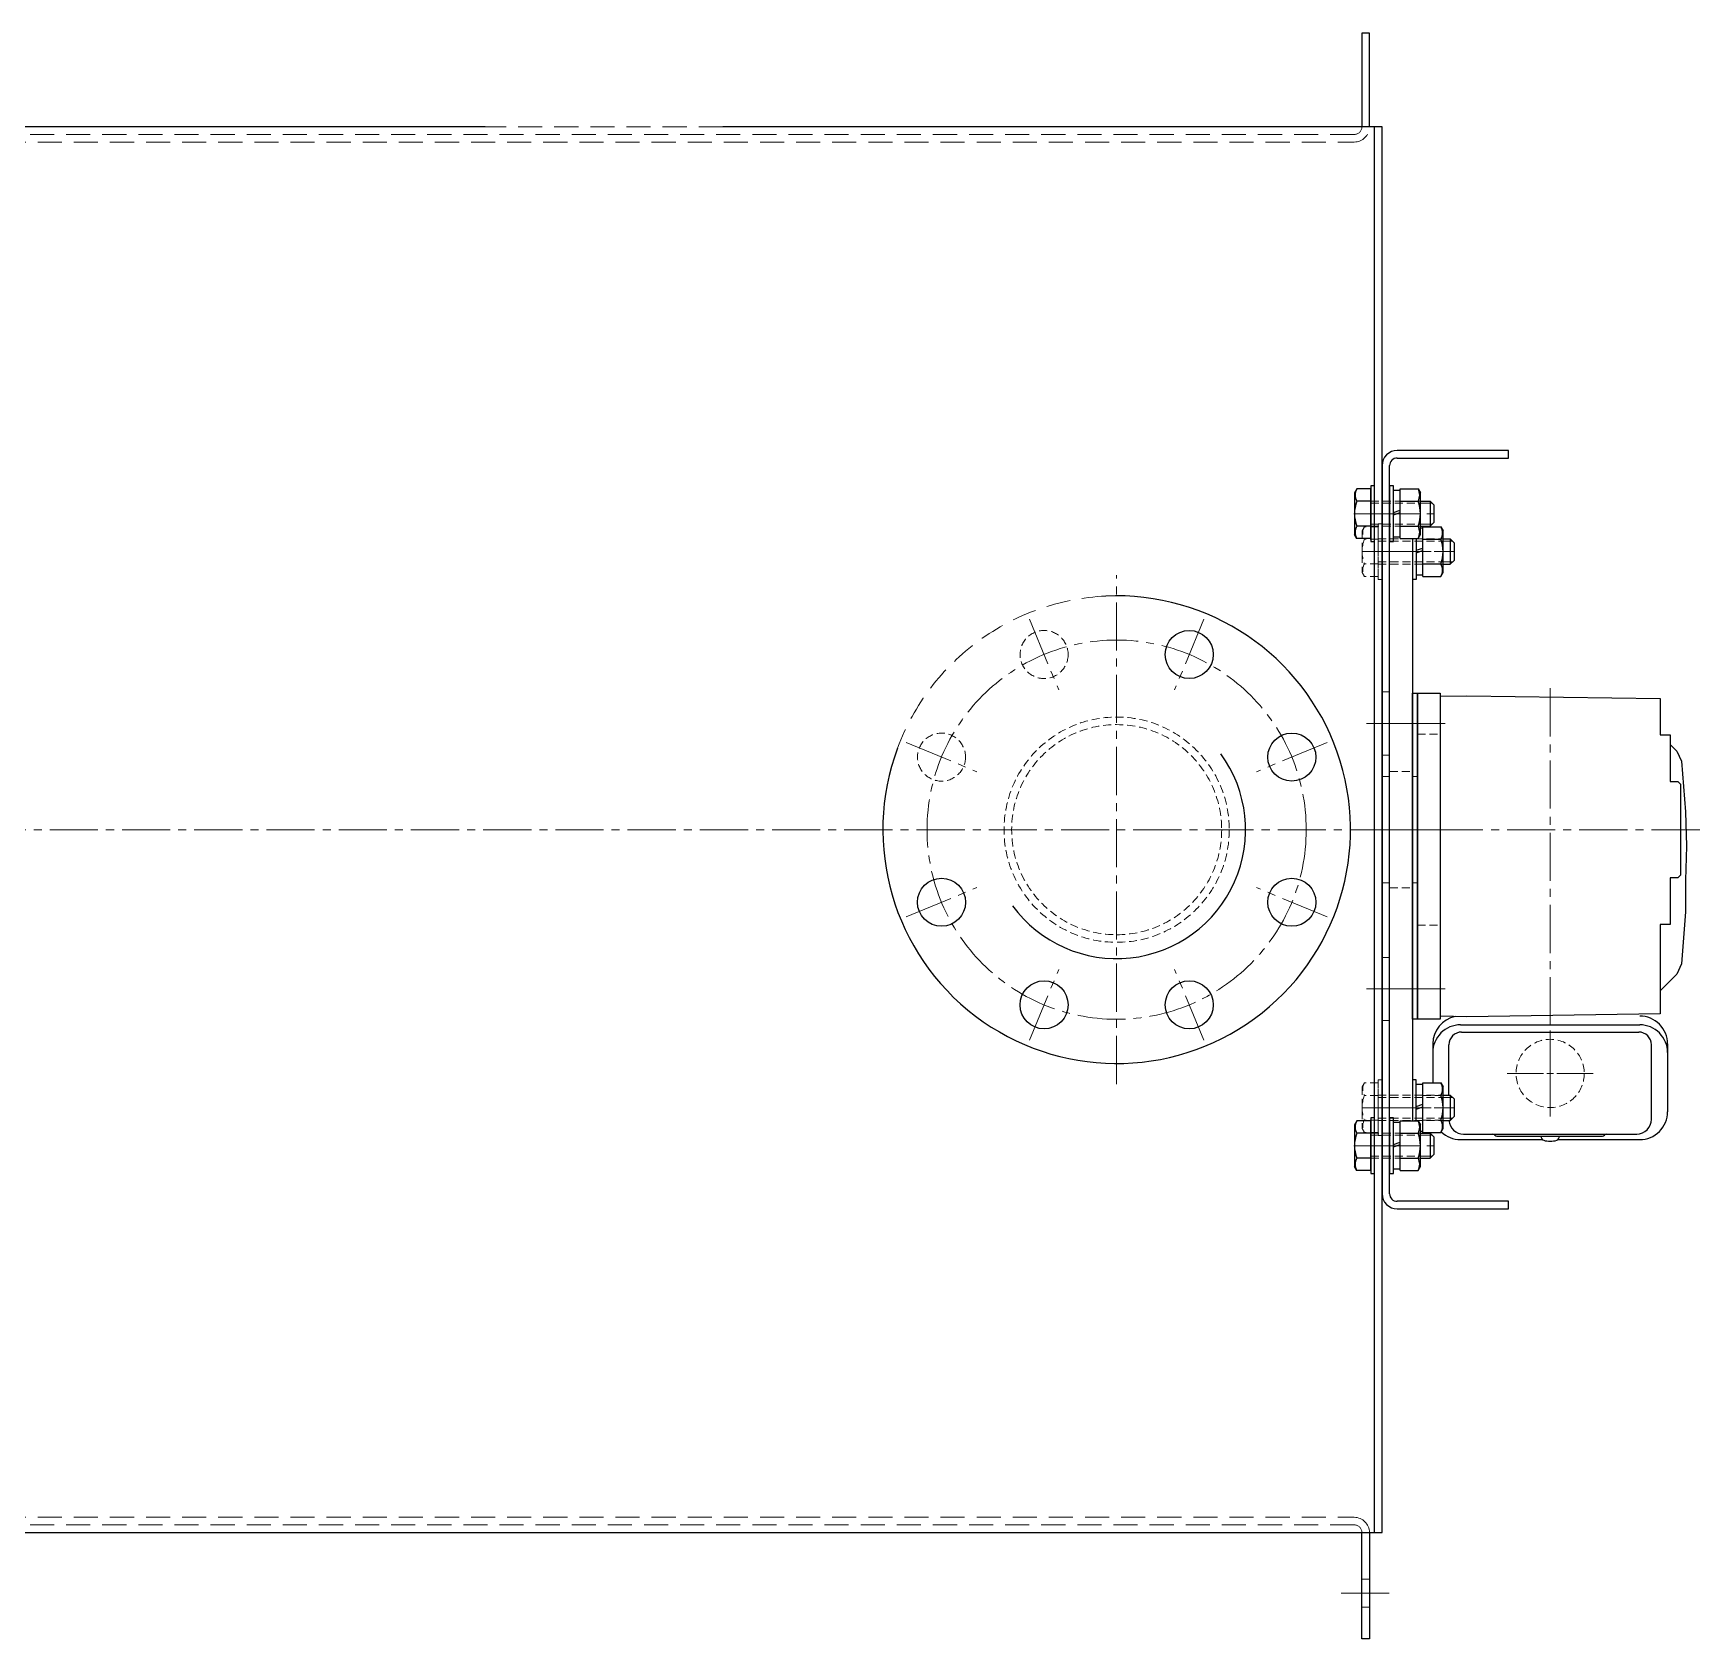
# Model space of a CAD drawing. Header units: millimetres. Extents: x 0 to 51411, y 0 to 16902.
# Drawn here: x 2362 to 3021, y 13176 to 13811 of the extents above; entities that cross this region are included whole.
import ezdxf

# ---------------------------------------------------------------- set-up
doc = ezdxf.new("R2010")
doc.units = ezdxf.units.MM
for name, pattern in [('CENTER2', [28.575, 19.05, -3.175, 3.175, -3.175]), ('HIDDEN', [9.525, 6.35, -3.175]), ('HIDDEN2', [4.7625, 3.175, -1.5875])]:
    doc.linetypes.add(name, pattern=pattern)
for name, color, linetype, lineweight in [('01_外形線', 7, 'Continuous', 25), ('02_細線', 5, 'Continuous', 13), ('03_かくれ線', 6, 'HIDDEN2', 13), ('04_HIDDEN', 2, 'HIDDEN', 13), ('04_中心線', 1, 'CENTER2', 9)]:
    doc.layers.add(name, color=color, linetype=linetype, lineweight=lineweight)

# ---------------------------------------------------------------- blocks, each defined once
blk = doc.blocks.new('*U1411')
at = {"layer": '04_中心線', "color": 0, "linetype": 'CENTER2', "transparency": 16777216}
for p, q in [((0, 2.7), (0, 17)), ((-17, 0), (-2.7, 0)), ((2.7, 0), (17, 0)), ((0, -17), (0, -2.7))]:
    blk.add_line(p, q, dxfattribs=at)
at = {"layer": '04_中心線', "color": 0, "linetype": 'Continuous', "transparency": 16777216}
for p, q in [((-1.35, 0), (1.35, 0)), ((0, -1.35), (0, 1.35))]:
    blk.add_line(p, q, dxfattribs=at)

msp = doc.modelspace()

# ---------------------------------------------------------------- linework, layer by layer
at = {"color": 0, "transparency": 33554559}
for p, q in [((2895.704, 13773.911), (2634.909, 13773.911)), ((2895.704, 13217.911), (2895.704, 13773.911)), ((2295.704, 13217.911), (2895.704, 13217.911))]:
    msp.add_line(p, q, dxfattribs=at)
at = {"transparency": 33554559}
for points in [[(2891.204, 13631.911), (2891.204, 13609.911), (2892.704, 13609.911), (2892.704, 13631.911)], [(2891.204, 13381.911), (2891.204, 13359.911), (2892.704, 13359.911), (2892.704, 13381.911)]]:
    msp.add_lwpolyline(points, close=True, dxfattribs=at)
for points in [[(2909.204, 13611.096), (2909.204, 13594.911), (2907.704, 13594.911)], [(2918.704, 13548.719), (2929.204, 13548.92), (3005.704, 13547.741), (3005.704, 13533.402), (3009.704, 13533.402), (3009.704, 13514.911), (3012.704, 13514.911), (3013.704, 13513.911), (3013.704, 13477.911), (3012.704, 13476.911), (3009.704, 13476.911), (3009.704, 13458.42), (3005.704, 13458.42), (3005.704, 13423.063), (2929.204, 13421.893), (2918.704, 13422.103)], [(3009.704, 13529.597), (3012.293, 13527.009), (3014.193, 13523.002), (3015.701, 13502.982), (3016.152, 13489.411), (3015.704, 13475.902), (3015.704, 13463.411), (3014.193, 13442.819), (3012.293, 13438.813), (3005.704, 13432.224)], [(2909.204, 13380.726), (2909.204, 13396.911), (2907.704, 13396.911)]]:
    msp.add_lwpolyline(points, dxfattribs=at)
at = {"color": 0, "transparency": 33554559}
for points in [[(2909.704, 13549.911), (2909.704, 13420.911), (2907.704, 13420.911), (2907.704, 13549.911)], [(2909.704, 13420.911), (2909.704, 13549.911), (2918.704, 13549.911), (2918.704, 13420.911)]]:
    msp.add_lwpolyline(points, close=True, dxfattribs=at)
at = {"layer": '01_外形線', "color": 0, "transparency": 33554559}
for p, q in [((2890.704, 13810.911), (2887.704, 13810.911)), ((2887.704, 13810.911), (2887.704, 13773.911)), ((2890.704, 13773.911), (2890.704, 13810.911)), ((2892.704, 13217.911), (2892.704, 13773.911)), ((2895.704, 13639.911), (2895.704, 13351.911)), ((2898.704, 13351.911), (2898.704, 13639.911)), ((2945.704, 13645.911), (2901.704, 13645.911)), ((2901.704, 13642.911), (2945.704, 13642.911)), ((2945.704, 13642.911), (2945.704, 13645.911)), ((2945.704, 13348.911), (2901.704, 13348.911)), ((2901.704, 13345.911), (2945.704, 13345.911)), ((2945.704, 13345.911), (2945.704, 13348.911)), ((2887.704, 13175.911), (2887.704, 13217.911)), ((2890.704, 13217.911), (2890.704, 13175.911)), ((2890.704, 13175.911), (2887.704, 13175.911))]:
    msp.add_line(p, q, dxfattribs=at)
at = {"layer": '01_外形線', "transparency": 33554559}
for p, q in [((2540.83, 13773.911), (2295.704, 13773.911)), ((2907.704, 13611.096), (2907.704, 13380.726)), ((2918.704, 13548.719), (2918.704, 13422.103))]:
    msp.add_line(p, q, dxfattribs=at)
for points in [[(2885.708, 13630.726), (2884.804, 13629.161)], [(2884.804, 13629.161), (2884.804, 13612.661)], [(2891.204, 13630.726), (2885.708, 13630.726)], [(2891.204, 13611.096), (2891.204, 13630.726)], [(2900.204, 13621.411), (2900.204, 13630.111)], [(2902.854, 13630.111), (2900.204, 13630.111)], [(2902.854, 13611.096), (2902.854, 13630.726)], [(2902.854, 13630.726), (2909.951, 13630.726)], [(2902.854, 13622.321), (2902.854, 13630.111)], [(2909.951, 13630.726), (2910.854, 13629.161)], [(2910.854, 13612.661), (2910.854, 13629.161)], [(2891.204, 13625.818), (2885.708, 13625.818)], [(2900.204, 13621.411), (2902.854, 13622.321)], [(2900.204, 13620.411), (2902.854, 13621.321)], [(2900.204, 13611.711), (2900.204, 13620.411)], [(2902.854, 13625.818), (2909.951, 13625.818)], [(2902.854, 13611.711), (2902.854, 13621.321)], [(2910.854, 13625.911), (2914.704, 13625.911)], [(2914.704, 13625.911), (2916.204, 13624.411)], [(2914.704, 13625.911), (2914.704, 13615.911)], [(2916.204, 13624.411), (2916.204, 13617.411)], [(2891.204, 13616.003), (2885.708, 13616.003)], [(2902.854, 13616.003), (2909.951, 13616.003)], [(2910.854, 13615.911), (2914.704, 13615.911)], [(2911.854, 13615.111), (2910.854, 13615.111)], [(2911.854, 13596.096), (2911.854, 13615.726)], [(2911.854, 13615.726), (2918.951, 13615.726)], [(2914.704, 13615.911), (2916.204, 13617.411)], [(2918.951, 13615.726), (2919.854, 13614.161)], [(2919.854, 13597.661), (2919.854, 13614.161)], [(2885.708, 13611.096), (2884.804, 13612.661)], [(2891.204, 13611.096), (2885.708, 13611.096)], [(2900.204, 13611.711), (2902.854, 13611.711)], [(2902.854, 13611.096), (2909.951, 13611.096)], [(2909.204, 13606.411), (2911.854, 13607.321)], [(2909.951, 13611.096), (2910.854, 13612.661)], [(2911.854, 13610.818), (2918.951, 13610.818)], [(2919.854, 13610.911), (2922.704, 13610.911)], [(2922.704, 13610.911), (2924.204, 13609.411)], [(2922.704, 13610.911), (2922.704, 13600.911)], [(2924.204, 13609.411), (2924.204, 13602.411)], [(2909.204, 13605.411), (2911.854, 13606.321)], [(2911.854, 13601.003), (2918.951, 13601.003)], [(2919.854, 13600.911), (2922.704, 13600.911)], [(2922.704, 13600.911), (2924.204, 13602.411)], [(2909.204, 13596.711), (2911.854, 13596.711)], [(2911.854, 13596.096), (2918.951, 13596.096)], [(2918.951, 13596.096), (2919.854, 13597.661)], [(2926.754, 13418.713), (2997.654, 13418.713)], [(2927.154, 13415.866), (2997.254, 13415.866)], [(2915.754, 13411.185), (2915.754, 13395.726)], [(2922.154, 13390.911), (2922.154, 13410.866)], [(3002.254, 13381.29), (3002.254, 13410.866)], [(3008.654, 13411.185), (3008.654, 13384.316)], [(2911.854, 13376.096), (2911.854, 13395.726)], [(2911.854, 13395.726), (2918.951, 13395.726)], [(2918.951, 13395.726), (2919.854, 13394.161)], [(2911.854, 13395.111), (2909.204, 13395.111)], [(2919.854, 13377.661), (2919.854, 13394.161)], [(2919.854, 13390.911), (2922.704, 13390.911)], [(2922.704, 13390.911), (2924.204, 13389.411)], [(2922.704, 13390.911), (2922.704, 13380.911)], [(2924.204, 13389.411), (2924.204, 13382.411)], [(2909.204, 13386.411), (2911.854, 13387.321)], [(2909.204, 13385.411), (2911.854, 13386.321)], [(2922.704, 13380.911), (2924.204, 13382.411)], [(2885.708, 13380.726), (2884.804, 13379.161)], [(2884.804, 13379.161), (2884.804, 13362.661)], [(2891.204, 13380.726), (2885.708, 13380.726)], [(2891.204, 13375.818), (2885.708, 13375.818)], [(2891.204, 13361.096), (2891.204, 13380.726)], [(2900.204, 13371.411), (2900.204, 13380.111)], [(2902.854, 13380.111), (2900.204, 13380.111)], [(2902.854, 13361.096), (2902.854, 13380.726)], [(2902.854, 13380.726), (2909.951, 13380.726)], [(2902.854, 13372.321), (2902.854, 13380.111)], [(2902.854, 13375.818), (2909.951, 13375.818)], [(2909.951, 13380.726), (2910.854, 13379.161)], [(2910.854, 13362.661), (2910.854, 13379.161)], [(2910.854, 13376.711), (2911.854, 13376.711)], [(2910.854, 13375.911), (2914.704, 13375.911)], [(2911.854, 13376.096), (2918.951, 13376.096)], [(2914.704, 13375.911), (2916.204, 13374.411)], [(2914.704, 13375.911), (2914.704, 13365.911)], [(2918.951, 13376.096), (2919.854, 13377.661)], [(2919.854, 13380.911), (2922.704, 13380.911)], [(2900.204, 13371.411), (2902.854, 13372.321)], [(2900.204, 13370.411), (2902.854, 13371.321)], [(2900.204, 13361.711), (2900.204, 13370.411)], [(2902.854, 13361.711), (2902.854, 13371.321)], [(2916.204, 13374.411), (2916.204, 13367.411)], [(2926.754, 13373.316), (2959.147, 13373.316)], [(2927.954, 13375.49), (2996.454, 13375.49)], [(2941.154, 13374.69), (2982.855, 13374.69)], [(2965.262, 13373.316), (2997.654, 13373.316)], [(2885.708, 13361.096), (2884.804, 13362.661)], [(2891.204, 13366.003), (2885.708, 13366.003)], [(2902.854, 13366.003), (2909.951, 13366.003)], [(2909.951, 13361.096), (2910.854, 13362.661)], [(2910.854, 13365.911), (2914.704, 13365.911)], [(2914.704, 13365.911), (2916.204, 13367.411)], [(2891.204, 13361.096), (2885.708, 13361.096)], [(2900.204, 13361.711), (2902.854, 13361.711)], [(2902.854, 13361.096), (2909.951, 13361.096)]]:
    msp.add_lwpolyline(points, dxfattribs=at)
for points in [[(2885.708, 13630.726, 0.2679491), (2885.708, 13625.818)], [(2909.951, 13625.818, 0.2679491), (2909.951, 13630.726)], [(2885.708, 13625.818, 0.1841118), (2885.708, 13616.003)], [(2909.951, 13616.003, 0.1841118), (2909.951, 13625.818)], [(2885.708, 13616.003, 0.2679491), (2885.708, 13611.096)], [(2909.951, 13611.096, 0.2679491), (2909.951, 13616.003)], [(2918.951, 13610.818, 0.2679491), (2918.951, 13615.726)], [(2918.951, 13601.003, 0.1841118), (2918.951, 13610.818)], [(2918.951, 13596.096, 0.2679491), (2918.951, 13601.003)], [(2924.663, 13421.984, 0.3592332), (2915.754, 13411.185)], [(3008.654, 13411.185, 0.4142136), (2997.654, 13422.185)], [(2926.754, 13418.713, 0.4142136), (2915.754, 13407.713)], [(2927.154, 13415.866, 0.4142136), (2922.154, 13410.866)], [(3002.254, 13410.866, 0.4142136), (2997.254, 13415.866)], [(3008.654, 13407.713, 0.4142136), (2997.654, 13418.713)], [(2918.951, 13390.818, 0.2679491), (2918.951, 13395.726)], [(2918.951, 13381.003, 0.1841118), (2918.951, 13390.818)], [(2997.654, 13373.316, 0.4142136), (3008.654, 13384.316)], [(2885.708, 13375.818, 0.1841118), (2885.708, 13366.003)], [(2885.708, 13380.726, 0.2679491), (2885.708, 13375.818)], [(2909.951, 13375.818, 0.2679491), (2909.951, 13380.726)], [(2909.951, 13366.003, 0.1841118), (2909.951, 13375.818)], [(2918.951, 13376.096, 0.2679491), (2918.951, 13381.003)], [(2919.114, 13376.403, 0.194358), (2926.754, 13373.316)], [(2922.167, 13380.911, 0.3951771), (2927.954, 13375.49)], [(2996.454, 13375.49, 0.4142136), (3002.254, 13381.29)], [(2940.354, 13375.09, 0.236068), (2939.554, 13375.49)], [(2940.354, 13375.09, 0.236068), (2941.154, 13374.69)], [(2958.766, 13374.69, 0.4201452), (2959.633, 13373.048)], [(2959.633, 13373.048, 0.1458979), (2964.776, 13373.048)], [(2964.776, 13373.048, 0.4201452), (2965.642, 13374.69)], [(2982.855, 13374.69, 0.236068), (2983.655, 13375.09)], [(2984.455, 13375.49, 0.236068), (2983.655, 13375.09)], [(2885.708, 13366.003, 0.2679491), (2885.708, 13361.096)], [(2909.951, 13361.096, 0.2679491), (2909.951, 13366.003)]]:
    msp.add_lwpolyline(points, format="xyb", dxfattribs=at)
for points in [[(2898.704, 13631.911), (2898.704, 13609.911), (2900.204, 13609.911), (2900.204, 13631.911)], [(2898.704, 13381.911), (2898.704, 13359.911), (2900.204, 13359.911), (2900.204, 13381.911)]]:
    msp.add_lwpolyline(points, close=True, dxfattribs=at)
for centre in [(2819.406, 13565.202), (2859.995, 13524.612), (2721.413, 13467.21), (2859.995, 13467.21), (2762.003, 13426.62), (2819.406, 13426.62)]:
    msp.add_circle(centre, 9.5, dxfattribs=at)
at = {"layer": '01_外形線', "color": 0, "transparency": 33554559}
for centre, radius, start, end in [((2901.704, 13639.911), 6, 90, 180), ((2901.704, 13639.911), 3, 90, 180), ((2901.704, 13351.911), 6, 180, 270), ((2901.704, 13351.911), 3, 180, 270)]:
    msp.add_arc(centre, radius, start, end, dxfattribs=at)
at = {"layer": '01_外形線', "transparency": 33554559}
for radius, start, end in [(92.5, 159.57501, 92.655246), (51, 216.11524, 36.1154)]:
    msp.add_arc((2790.704, 13495.911), radius, start, end, dxfattribs=at)
at = {"layer": '02_細線', "transparency": 33554559}
for points in [[(2910.854, 13625.011), (2915.604, 13625.011)], [(2910.854, 13616.811), (2915.604, 13616.811)], [(2919.854, 13610.011), (2923.604, 13610.011)], [(2919.854, 13601.811), (2923.604, 13601.811)], [(2919.854, 13390.011), (2923.604, 13390.011)], [(2919.854, 13381.811), (2923.604, 13381.811)], [(2910.854, 13375.011), (2915.604, 13375.011)], [(2910.854, 13366.811), (2915.604, 13366.811)]]:
    msp.add_lwpolyline(points, dxfattribs=at)
at = {"layer": '03_かくれ線', "ltscale": 3, "transparency": 33554559}
for p, q in [((2634.909, 13773.911), (2540.83, 13773.911)), ((2884.704, 13770.911), (2306.704, 13770.911)), ((2306.704, 13767.911), (2884.704, 13767.911)), ((2306.704, 13223.911), (2884.704, 13223.911)), ((2884.704, 13220.911), (2306.704, 13220.911)), ((2890.704, 13199.411), (2887.704, 13199.411)), ((2890.704, 13188.411), (2887.704, 13188.411))]:
    msp.add_line(p, q, dxfattribs=at)
at = {"layer": '03_かくれ線', "transparency": 33554559}
for p, q in [((2898.704, 13550.411), (2895.704, 13550.411)), ((2909.704, 13533.661), (2918.704, 13533.661)), ((2898.704, 13525.411), (2895.704, 13525.411)), ((2898.704, 13516.911), (2895.704, 13516.911)), ((2898.704, 13518.911), (2907.704, 13518.911)), ((2909.704, 13516.911), (2907.704, 13516.911)), ((2898.704, 13474.911), (2895.704, 13474.911)), ((2909.704, 13474.911), (2907.704, 13474.911)), ((2898.704, 13472.911), (2907.704, 13472.911)), ((2909.704, 13458.161), (2918.704, 13458.161)), ((2898.704, 13445.411), (2895.704, 13445.411)), ((2898.704, 13420.411), (2895.704, 13420.411))]:
    msp.add_line(p, q, dxfattribs=at)
for points in [[(2891.204, 13625.911), (2910.854, 13625.911)], [(2891.204, 13625.011), (2910.854, 13625.011)], [(2888.708, 13615.726), (2887.804, 13614.161)], [(2887.804, 13614.161), (2887.804, 13597.661)], [(2894.204, 13615.726), (2888.708, 13615.726)], [(2891.204, 13616.811), (2910.854, 13616.811)], [(2891.204, 13615.911), (2910.854, 13615.911)], [(2894.204, 13596.096), (2894.204, 13615.726)], [(2894.204, 13610.818), (2888.708, 13610.818)], [(2894.204, 13610.911), (2919.854, 13610.911)], [(2894.204, 13610.011), (2919.854, 13610.011)], [(2894.204, 13601.003), (2888.708, 13601.003)], [(2894.204, 13601.811), (2919.854, 13601.811)], [(2894.204, 13600.911), (2919.854, 13600.911)], [(2909.204, 13605.911), (2907.704, 13605.911)], [(2911.854, 13605.911), (2909.204, 13605.911)], [(2919.854, 13605.911), (2911.854, 13605.911)], [(2888.708, 13596.096), (2887.804, 13597.661)], [(2894.204, 13596.096), (2888.708, 13596.096)], [(2888.708, 13395.726), (2887.804, 13394.161)], [(2894.204, 13395.726), (2888.708, 13395.726)], [(2894.204, 13376.096), (2894.204, 13395.726)], [(2887.804, 13394.161), (2887.804, 13377.661)], [(2894.204, 13390.818), (2888.708, 13390.818)], [(2894.204, 13390.911), (2919.854, 13390.911)], [(2894.204, 13390.011), (2919.854, 13390.011)], [(2909.204, 13386.411), (2909.204, 13395.111)], [(2911.854, 13390.818), (2918.951, 13390.818)], [(2909.204, 13385.911), (2907.704, 13385.911)], [(2911.854, 13385.911), (2909.204, 13385.911)], [(2919.854, 13385.911), (2911.854, 13385.911)], [(2888.708, 13376.096), (2887.804, 13377.661)], [(2894.204, 13381.003), (2888.708, 13381.003)], [(2894.204, 13376.096), (2888.708, 13376.096)], [(2891.204, 13375.911), (2910.854, 13375.911)], [(2894.204, 13381.811), (2919.854, 13381.811)], [(2894.204, 13380.911), (2919.854, 13380.911)], [(2911.854, 13381.003), (2918.951, 13381.003)], [(2891.204, 13375.011), (2910.854, 13375.011)], [(2891.204, 13366.811), (2910.854, 13366.811)], [(2891.204, 13365.911), (2910.854, 13365.911)]]:
    msp.add_lwpolyline(points, dxfattribs=at)
for points in [[(2888.708, 13615.726, 0.2679491), (2888.708, 13610.818)], [(2888.708, 13610.818, 0.1841118), (2888.708, 13601.003)], [(2888.708, 13601.003, 0.2679491), (2888.708, 13596.096)], [(2888.708, 13395.726, 0.2679491), (2888.708, 13390.818)], [(2888.708, 13390.818, 0.1841118), (2888.708, 13381.003)], [(2888.708, 13381.003, 0.2679491), (2888.708, 13376.096)]]:
    msp.add_lwpolyline(points, format="xyb", dxfattribs=at)
for points in [[(2894.204, 13616.911), (2894.204, 13594.911), (2895.704, 13594.911), (2895.704, 13616.911)], [(2894.204, 13396.911), (2894.204, 13374.911), (2895.704, 13374.911), (2895.704, 13396.911)]]:
    msp.add_lwpolyline(points, close=True, dxfattribs=at)
for centre, radius in [((2762.003, 13565.202), 9.5), ((2721.413, 13524.612), 9.5), ((2790.704, 13495.911), 44.55), ((2790.704, 13495.911), 41.55), ((2962.204, 13399.49), 13.5)]:
    msp.add_circle(centre, radius, dxfattribs=at)
at = {"layer": '03_かくれ線', "ltscale": 3, "transparency": 33554559}
for centre, radius, start, end in [((2790.704, 13495.911), 92.5, 92.655246, 159.57501), ((2884.704, 13217.911), 6, 0, 90), ((2884.704, 13217.911), 3, 0, 90)]:
    msp.add_arc(centre, radius, start, end, dxfattribs=at)
at = {"layer": '04_HIDDEN', "transparency": 33554559}
for radius in [6, 3]:
    msp.add_arc((2884.704, 13773.911), radius, 270, 0, dxfattribs=at)
at = {"layer": '04_中心線', "transparency": 33554559}
for p, q in [((2884.47, 13620.911), (2903.868, 13620.911)), ((2905.162, 13620.911), (2889.517, 13620.911)), ((2905.162, 13605.911), (2889.517, 13605.911)), ((2894.075, 13605.911), (2912.089, 13605.911)), ((2790.704, 13395.301), (2790.704, 13596.521)), ((2756.217, 13579.17), (2767.789, 13551.234)), ((2825.191, 13579.17), (2813.62, 13551.234)), ((2962.204, 13551.852), (2962.204, 13392.028)), ((2905.162, 13537.911), (2889.517, 13537.911)), ((2911.094, 13537.911), (2895.315, 13537.911)), ((2905.704, 13537.911), (2911.704, 13537.911)), ((2907.704, 13537.911), (2920.704, 13537.911)), ((2707.445, 13530.398), (2735.381, 13518.826)), ((2873.963, 13530.398), (2846.027, 13518.826)), ((2282.916, 13495.911), (2907.33, 13495.911)), ((2905.162, 13495.911), (2889.517, 13495.911)), ((2894.075, 13495.911), (2912.089, 13495.911)), ((2905.704, 13495.911), (2911.704, 13495.911)), ((2907.704, 13495.911), (2920.704, 13495.911)), ((3021.351, 13495.911), (2918.704, 13495.911)), ((2707.445, 13461.424), (2735.381, 13472.995)), ((2873.963, 13461.424), (2846.027, 13472.995)), ((2756.217, 13412.652), (2767.789, 13440.588)), ((2825.191, 13412.652), (2813.62, 13440.588)), ((2905.162, 13432.911), (2889.517, 13432.911)), ((2911.094, 13432.911), (2895.315, 13432.911)), ((2905.704, 13432.911), (2911.704, 13432.911)), ((2907.704, 13432.911), (2920.704, 13432.911)), ((2905.162, 13385.911), (2889.517, 13385.911)), ((2894.075, 13385.911), (2912.089, 13385.911)), ((2884.47, 13370.911), (2903.868, 13370.911)), ((2905.162, 13370.911), (2889.517, 13370.911)), ((2879.47, 13193.911), (2898.868, 13193.911))]:
    msp.add_line(p, q, dxfattribs=at)
for points in [[(2884.804, 13620.911), (2916.204, 13620.911)], [(2910.854, 13620.911), (2902.854, 13620.911)], [(2887.804, 13605.911), (2924.204, 13605.911)], [(2887.804, 13385.911), (2924.204, 13385.911)], [(2884.804, 13370.911), (2916.204, 13370.911)], [(2910.854, 13370.911), (2902.854, 13370.911)]]:
    msp.add_lwpolyline(points, dxfattribs=at)
msp.add_circle((2790.704, 13495.911), 75, dxfattribs=at)

# ---------------------------------------------------------------- block references
at = {"layer": '04_中心線', "linetype": 'CENTER2', "transparency": 33554559}
msp.add_blockref('*U1411', (2962.204, 13399.49), dxfattribs=at)

doc.saveas('drawing.dxf')
